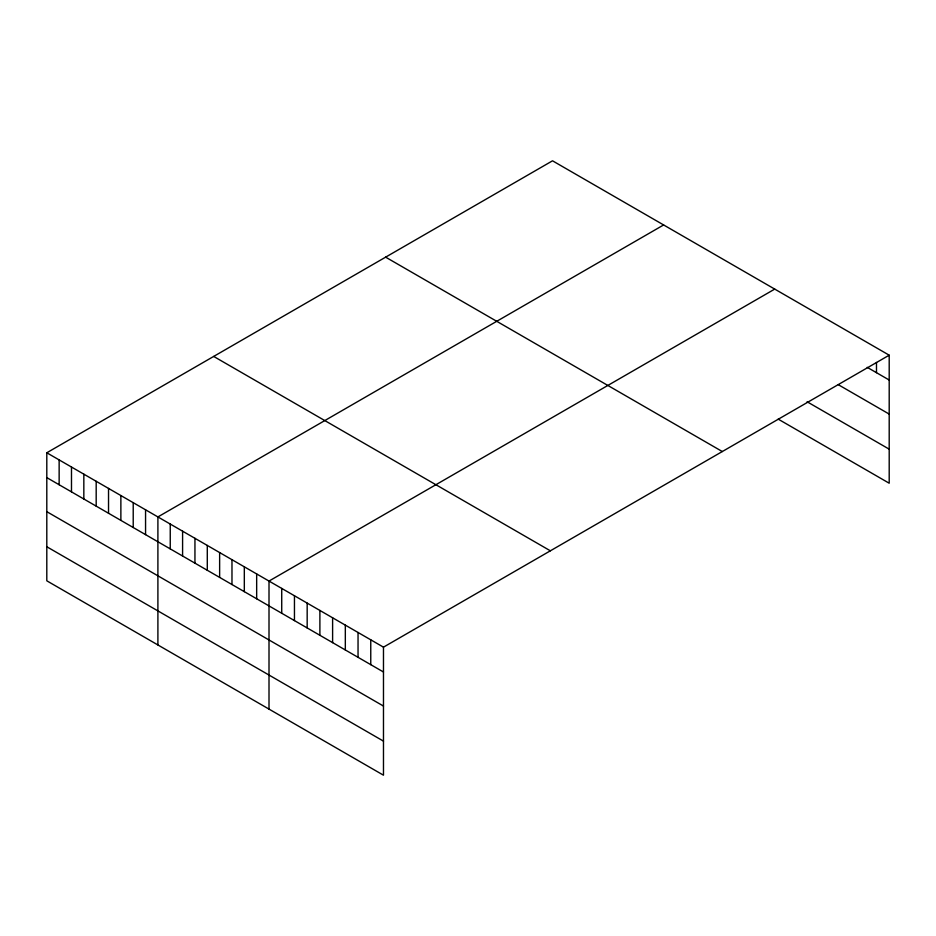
<?xml version="1.0" encoding="UTF-8"?>
<svg xmlns="http://www.w3.org/2000/svg" width="936" height="936" viewBox="0 0 936 936"><rect width="100%" height="100%" fill="white"/><g stroke="black" fill="none" stroke-linecap="round" stroke-linejoin="round"><path stroke-width="1.4" d="M889.2 355.189L383.479 647.162L383.479 775.195L46.8 580.811L46.8 452.778L552.521 160.805L889.2 355.189L889.2 483.222L778.202 419.129M663.624 224.956L157.903 516.929L157.903 644.962M774.727 289.095L269.006 581.069L269.006 709.102M867.227 367.345L889.2 380.028M838.328 384.708L889.2 414.086M807.101 401.766L889.2 449.163M385.632 257.154L722.311 451.538M213.689 356.429L550.368 550.813M46.8 452.778L383.479 647.162M46.8 477.617L383.479 672.001M46.8 511.676L383.479 706.06M46.8 546.753L383.479 741.136M876.482 362.454L876.482 372.68M370.761 639.814L370.761 664.654M358.043 632.479L358.043 657.318M345.325 625.131L345.325 649.97M332.608 617.783L332.608 642.634M319.89 610.447L319.89 635.287M307.172 603.1L307.172 627.939M294.454 595.764L294.454 620.603M281.724 588.416L281.724 613.255M256.663 573.943L256.663 598.783M244.319 566.818L244.319 591.657M231.976 559.693L231.976 584.532M219.632 552.568L219.632 577.407M207.289 545.431L207.289 570.27M194.945 538.305L194.945 563.144M182.59 531.18L182.59 556.019M170.247 524.055L170.247 548.894M145.56 509.792L145.56 534.643M133.216 502.667L133.216 527.506M120.873 495.542L120.873 520.381M108.529 488.416L108.529 513.256M96.186 481.291L96.186 506.13M83.831 474.166L83.831 499.005M71.487 467.029L71.487 491.88M59.143 459.904L59.143 484.743"/></g></svg>
